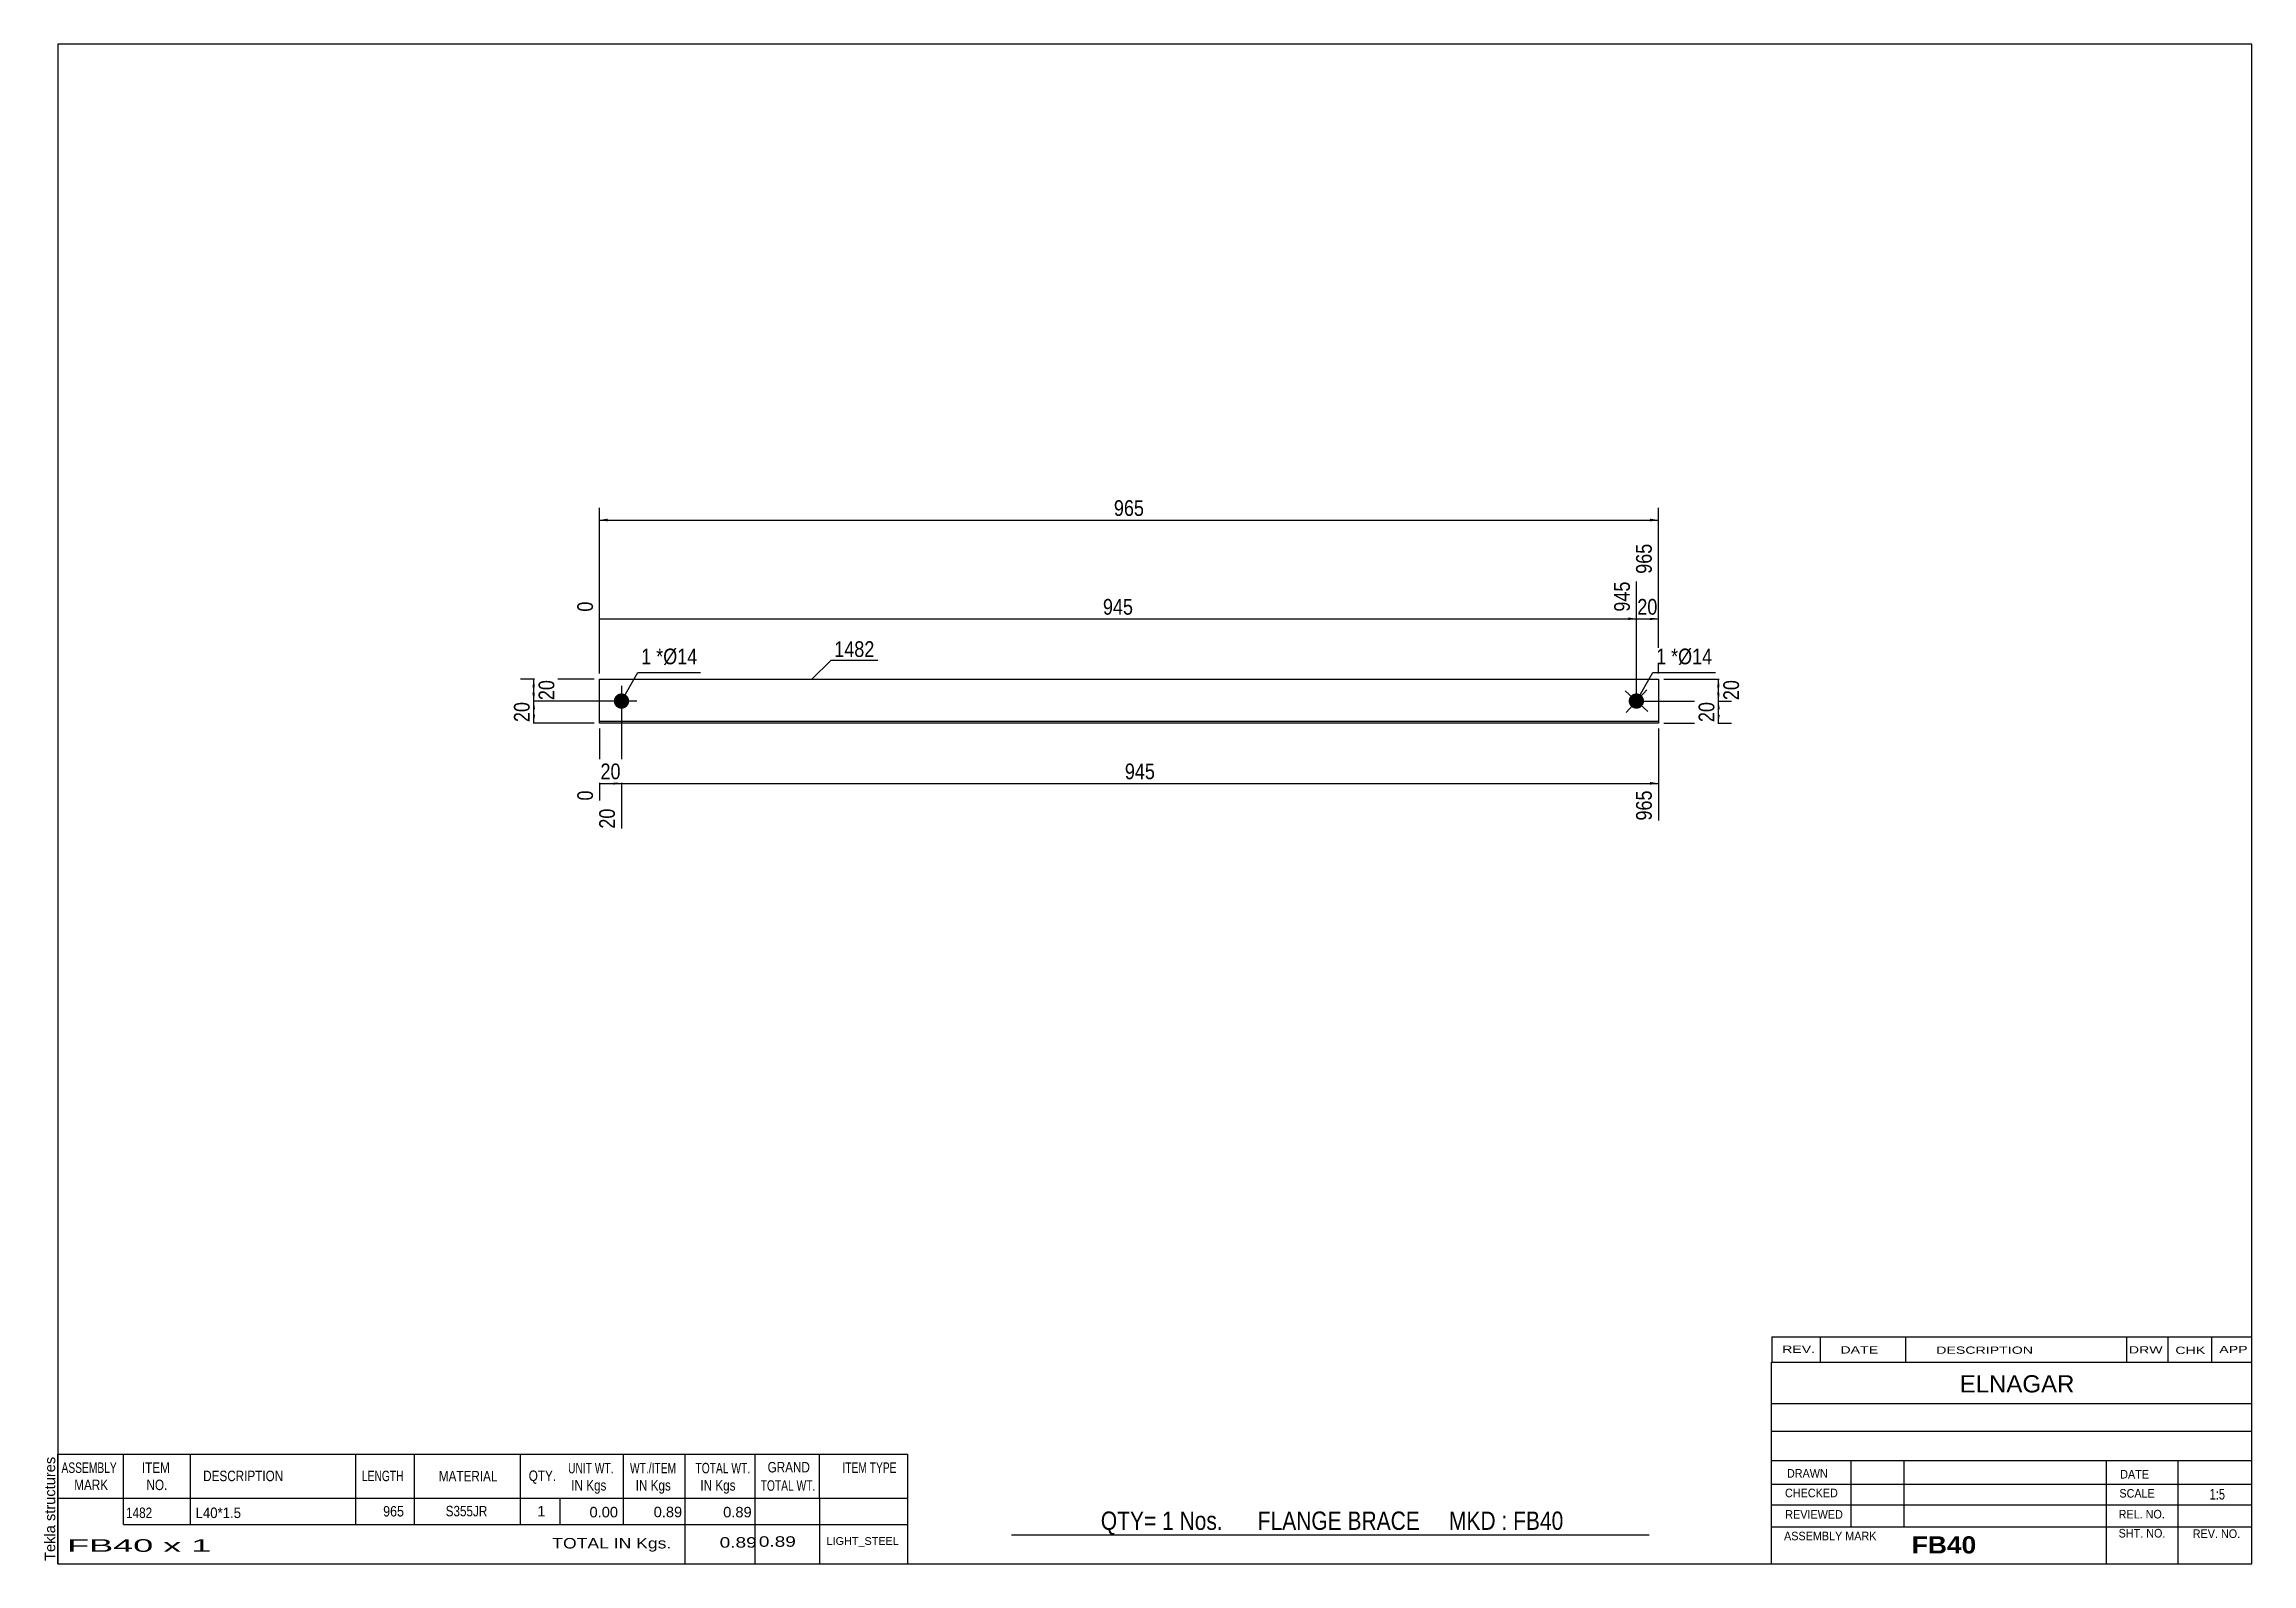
# Model space of a CAD drawing. Header units: millimetres. Extents: x -101 to 301, y -157 to 120.
import ezdxf

# ---------------------------------------------------------------- set-up
doc = ezdxf.new("R2010")
doc.units = ezdxf.units.MM
doc.styles.add('Arial', font='ARIAL.TTF', dxfattribs={"height": 0.2})
doc.styles.add('Arial Bold', font='ARIALBD.TTF', dxfattribs={"height": 0.2})
doc.styles.add('Arial Narrow', font='ARIALN.TTF', dxfattribs={"height": 0.2})

# ---------------------------------------------------------------- blocks, each defined once
blk = doc.blocks.new('Unknown-629080469-1472')
at = {"color": 5, "linetype": 'Continuous'}
for p, q in [((301.25, 119.75), (-98.75, 119.75)), ((-98.75, 119.75), (-98.75, -157.25)), ((301.25, -157.25), (301.25, 119.75)), ((-98.75, -157.25), (301.25, -157.25))]:
    blk.add_line(p, q, dxfattribs=at)
at = {"color": 174, "linetype": 'Continuous', "style": 'Arial'}
blk.add_text('Tekla structures', height=1.9102, rotation=90, dxfattribs=at).set_placement((-99.25, -156.75))
blk = doc.blocks.new('Part-629080469-1227 - 1212')
at = {"color": 2, "linetype": 'Continuous'}
for p, q in [((0, -4), (0, 4)), ((0, 4), (193.04, 4)), ((193.04, 4), (193.04, -4)), ((193.04, -3.7), (0, -3.7)), ((193.04, -4), (0, -4))]:
    blk.add_line(p, q, dxfattribs=at)
blk = doc.blocks.new('Bolt-629080469-1228 - 1212')
at = {"linetype": 'Continuous'}
blk.add_hatch(color=3, dxfattribs=at).paths.add_polyline_path([(188.09, -1.03, -1), (189.99, 1.03, -1)])
at = {"color": 3, "linetype": 'Continuous'}
for p, q in [((191.1, -1.89), (186.98, 1.89)), ((190.93, 2.06), (187.15, -2.06))]:
    blk.add_line(p, q, dxfattribs=at)
blk = doc.blocks.new('Bolt-629080469-1229 - 1212')
at = {"linetype": 'Continuous'}
blk.add_hatch(color=3, dxfattribs=at).paths.add_polyline_path([(4, -1.4, -1), (4, 1.4, -1)])
at = {"color": 3, "linetype": 'Continuous'}
for p, q in [((6.8, 0), (1.2, 0)), ((4, 2.8), (4, -2.8))]:
    blk.add_line(p, q, dxfattribs=at)
blk = doc.blocks.new('StraightDimension-629080469-1233 - 1212')
at = {"linetype": 'Continuous'}
blk.add_hatch(color=7, dxfattribs=at).paths.add_polyline_path([(191.54, 15.25), (193.04, 15), (191.54, 14.75)])
at = {"color": 7, "linetype": 'Continuous'}
for p, q in [((193.04, 5), (193.04, 28.68)), ((189.04, 1), (189.04, 21.78)), ((189.04, 15), (193.04, 15))]:
    blk.add_line(p, q, dxfattribs=at)
at = {"color": 0, "linetype": 'Continuous'}
blk.add_wipeout([(192.44, 29.28), (188.24, 29.28), (188.24, 22.6), (192.44, 22.6)], dxfattribs=at)
at = {"color": 0}
blk.add_wipeout([(193.47, 15.15), (193.47, 19.35), (188.61, 19.35), (188.61, 15.15)], dxfattribs=at)
at = {"color": 3, "linetype": 'Continuous', "style": 'Arial Narrow'}
blk.add_text('965', height=2.863, rotation=90.0002, dxfattribs=at).set_placement((191.84, 23.2))
at = {"color": 3, "style": 'Arial Narrow'}
blk.add_text('20', height=2.863, dxfattribs=at).set_placement((189.21, 15.75))
blk = doc.blocks.new('StraightDimension-629080469-1234 - 1212')
at = {"linetype": 'Continuous'}
blk.add_hatch(color=7, dxfattribs=at).paths.add_polyline_path([(187.54, 15.25), (189.04, 15), (187.54, 14.75)])
at = {"color": 7, "linetype": 'Continuous'}
for p, q in [((189.04, 1), (189.04, 21.78)), ((0, 5), (0, 18.13)), ((0, 15), (189.04, 15))]:
    blk.add_line(p, q, dxfattribs=at)
at = {"color": 0, "linetype": 'Continuous'}
for points in [[(188.44, 22.38), (184.24, 22.38), (184.24, 15.7), (188.44, 15.7)], [(-0.6, 18.73), (-4.8, 18.73), (-4.8, 15.7), (-0.6, 15.7)]]:
    blk.add_wipeout(points, dxfattribs=at)
at = {"color": 0}
blk.add_wipeout([(97.86, 15.15), (97.86, 19.35), (91.18, 19.35), (91.18, 15.15)], dxfattribs=at)
at = {"color": 3, "linetype": 'Continuous', "style": 'Arial Narrow'}
for s, height, p in [('945', 2.863, (187.84, 16.3)), ('0', 2.86, (-1.2, 16.3))]:
    blk.add_text(s, height=height, rotation=90.0002, dxfattribs=at).set_placement(p)
at = {"color": 3, "style": 'Arial Narrow'}
blk.add_text('945', height=2.863, dxfattribs=at).set_placement((91.78, 15.75))
blk = doc.blocks.new('StraightDimension-629080469-1242 - 1212')
at = {"linetype": 'Continuous'}
blk.add_hatch(color=7, dxfattribs=at).paths.add_polyline_path([(191.54, -14.75), (193.04, -15), (191.54, -15.25)])
at = {"color": 7, "linetype": 'Continuous'}
for p, q in [((4, -1), (4, -23.26)), ((193.04, -5), (193.04, -21.78)), ((4, -15), (193.04, -15))]:
    blk.add_line(p, q, dxfattribs=at)
at = {"color": 0}
blk.add_wipeout([(101.86, -14.85), (101.86, -10.65), (95.18, -10.65), (95.18, -14.85)], dxfattribs=at)
at = {"color": 0, "linetype": 'Continuous'}
blk.add_wipeout([(192.44, -15.7), (188.24, -15.7), (188.24, -22.38), (192.44, -22.38)], dxfattribs=at)
at = {"color": 3, "style": 'Arial Narrow'}
blk.add_text('945', height=2.863, dxfattribs=at).set_placement((95.78, -14.25))
at = {"color": 3, "linetype": 'Continuous', "style": 'Arial Narrow'}
blk.add_text('965', height=2.863, rotation=90.0002, dxfattribs=at).set_placement((191.84, -21.78))
blk = doc.blocks.new('StraightDimension-629080469-1243 - 1212')
at = {"linetype": 'Continuous'}
blk.add_hatch(color=7, dxfattribs=at).paths.add_polyline_path([(2.5, -14.75), (4, -15), (2.5, -15.25)])
at = {"color": 7, "linetype": 'Continuous'}
for p, q in [((4, -1), (4, -23.26)), ((0, -5), (0, -18.13)), ((0, -15), (4, -15))]:
    blk.add_line(p, q, dxfattribs=at)
at = {"color": 0}
blk.add_wipeout([(4.43, -14.85), (4.43, -10.65), (-0.43, -10.65), (-0.43, -14.85)], dxfattribs=at)
at = {"color": 0, "linetype": 'Continuous'}
blk.add_wipeout([(3.4, -19), (-0.8, -19), (-0.8, -23.86), (3.4, -23.86)], dxfattribs=at)
blk.add_wipeout([(-0.6, -15.7), (-4.8, -15.7), (-4.8, -18.73), (-0.6, -18.73)], dxfattribs=at)
at = {"color": 3, "style": 'Arial Narrow'}
blk.add_text('20', height=2.863, dxfattribs=at).set_placement((0.17, -14.25))
at = {"color": 3, "linetype": 'Continuous', "style": 'Arial Narrow'}
for s, height, p in [('0', 2.86, (-1.2, -18.13)), ('20', 2.863, (2.8, -23.26))]:
    blk.add_text(s, height=height, rotation=90.0002, dxfattribs=at).set_placement(p)
blk = doc.blocks.new('StraightDimension-629080469-1252 - 1212')
at = {"linetype": 'Continuous'}
for points in [[(1.5, 32.75), (0, 33), (1.5, 33.25)], [(191.54, 33.25), (193.04, 33), (191.54, 32.75)]]:
    blk.add_hatch(color=7, dxfattribs=at).paths.add_polyline_path(points)
at = {"color": 7, "linetype": 'Continuous'}
for p, q in [((0, 5), (0, 35.25)), ((0, 33), (193.04, 33)), ((193.04, 5), (193.04, 35.25))]:
    blk.add_line(p, q, dxfattribs=at)
at = {"color": 0}
blk.add_wipeout([(99.86, 33.15), (99.86, 37.35), (93.18, 37.35), (93.18, 33.15)], dxfattribs=at)
at = {"color": 3, "style": 'Arial Narrow'}
blk.add_text('965', height=2.863, dxfattribs=at).set_placement((93.78, 33.75))
blk = doc.blocks.new('StraightDimension-629080469-1256 - 1212')
at = {"linetype": 'Continuous'}
for points in [[(-12.25, 2.5), (-12, 4), (-11.75, 2.5)], [(-11.75, 1.5), (-12, 0), (-12.25, 1.5)]]:
    blk.add_hatch(color=7, dxfattribs=at).paths.add_polyline_path(points)
at = {"color": 7, "linetype": 'Continuous'}
for p, q in [((-1, 4), (-14.4, 4)), ((3, 0), (-14.4, 0)), ((-12, 0), (-12, 4))]:
    blk.add_line(p, q, dxfattribs=at)
at = {"color": 0}
blk.add_wipeout([(-7.65, 4.43), (-11.85, 4.43), (-11.85, -0.43), (-7.65, -0.43)], dxfattribs=at)
at = {"color": 3, "style": 'Arial Narrow'}
blk.add_text('20', height=2.863, rotation=90.0002, dxfattribs=at).set_placement((-8.25, 0.17))
blk = doc.blocks.new('StraightDimension-629080469-1257 - 1212')
at = {"linetype": 'Continuous'}
for points in [[(-12.25, -1.5), (-12, 0), (-11.75, -1.5)], [(-11.75, -2.5), (-12, -4), (-12.25, -2.5)]]:
    blk.add_hatch(color=7, dxfattribs=at).paths.add_polyline_path(points)
at = {"color": 7, "linetype": 'Continuous'}
for p, q in [((3, 0), (-14.25, 0)), ((-12, -4), (-12, 0)), ((-1, -4), (-14.25, -4))]:
    blk.add_line(p, q, dxfattribs=at)
at = {"color": 0}
blk.add_wipeout([(-12.15, 0.43), (-16.35, 0.43), (-16.35, -4.43), (-12.15, -4.43)], dxfattribs=at)
at = {"color": 3, "style": 'Arial Narrow'}
blk.add_text('20', height=2.863, rotation=90.0002, dxfattribs=at).set_placement((-12.75, -3.83))
blk = doc.blocks.new('StraightDimension-629080469-1266 - 1212')
at = {"linetype": 'Continuous'}
for points in [[(203.75, 2.5), (204, 4), (204.25, 2.5)], [(204.25, 1.5), (204, 0), (203.75, 1.5)]]:
    blk.add_hatch(color=7, dxfattribs=at).paths.add_polyline_path(points)
at = {"color": 7, "linetype": 'Continuous'}
for p, q in [((194.04, 4), (206.25, 4)), ((204, 0), (204, 4)), ((190.04, 0), (206.25, 0))]:
    blk.add_line(p, q, dxfattribs=at)
at = {"color": 0}
blk.add_wipeout([(208.35, 4.43), (204.15, 4.43), (204.15, -0.43), (208.35, -0.43)], dxfattribs=at)
at = {"color": 3, "style": 'Arial Narrow'}
blk.add_text('20', height=2.863, rotation=90.0002, dxfattribs=at).set_placement((207.75, 0.17))
blk = doc.blocks.new('StraightDimension-629080469-1267 - 1212')
at = {"linetype": 'Continuous'}
for points in [[(203.75, -1.5), (204, 0), (204.25, -1.5)], [(204.25, -2.5), (204, -4), (203.75, -2.5)]]:
    blk.add_hatch(color=7, dxfattribs=at).paths.add_polyline_path(points)
at = {"color": 7, "linetype": 'Continuous'}
for p, q in [((190.04, 0), (206.4, 0)), ((194.04, -4), (206.4, -4)), ((204, -4), (204, 0))]:
    blk.add_line(p, q, dxfattribs=at)
at = {"color": 0}
blk.add_wipeout([(203.85, 0.43), (199.65, 0.43), (199.65, -4.43), (203.85, -4.43)], dxfattribs=at)
at = {"color": 3, "style": 'Arial Narrow'}
blk.add_text('20', height=2.863, rotation=90.0002, dxfattribs=at).set_placement((203.25, -3.83))
blk = doc.blocks.new('CBS_BOM-629080469-1483')
at = {"color": 7, "linetype": 'Continuous'}
for p, q in [((-98.78, -145.28), (-98.78, -137.28)), ((-98.78, -137.28), (56.14, -137.28)), ((-86.78, -145.28), (-86.78, -137.28)), ((-74.59, -145.28), (-74.59, -137.28)), ((-44.43, -145.28), (-44.43, -137.28)), ((-33.75, -145.28), (-33.75, -137.28)), ((-14.43, -145.28), (-14.43, -137.28)), ((4.37, -145.28), (4.37, -137.28)), ((15.58, -145.28), (15.58, -137.28)), ((28.37, -145.28), (28.37, -137.28)), ((40.12, -145.28), (40.12, -137.28)), ((56.14, -137.29), (56.14, -145.27)), ((-98.78, -145.28), (56.14, -145.28)), ((-98.78, -150.08), (-98.78, -145.28)), ((-86.78, -150.08), (-86.78, -145.28)), ((-74.59, -150.08), (-74.59, -145.28)), ((-44.43, -150.08), (-44.43, -145.28)), ((-33.75, -150.08), (-33.75, -145.28)), ((-14.43, -150.08), (-14.43, -145.28)), ((-7.17, -150.08), (-7.17, -145.28)), ((4.37, -150.08), (4.37, -145.28)), ((15.58, -150.08), (15.58, -145.28)), ((28.37, -150.08), (28.37, -145.28)), ((40.14, -150.08), (40.14, -145.28)), ((56.14, -145.28), (56.14, -150.08)), ((-98.78, -157.28), (-98.78, -150.1)), ((-86.78, -150.08), (56.14, -150.08)), ((15.58, -157.28), (15.58, -150.1)), ((28.37, -157.28), (28.37, -150.1)), ((40.18, -157.28), (40.18, -150.1)), ((56.14, -150.08), (56.14, -157.28)), ((-98.78, -157.28), (56.14, -157.28))]:
    blk.add_line(p, q, dxfattribs=at)
at = {"color": 3, "linetype": 'Continuous', "style": 'Arial'}
for s, height, width, p in [('ASSEMBLY', 1.91, 0.7, (-98.1, -140.71)), ('ITEM', 1.91, 0.8, (-83.45, -140.71)), ('DESCRIPTION', 1.9102, 0.8, (-72.27, -142.21)), ('LENGTH', 1.91, 0.7, (-43.32, -142.21)), ('MATERIAL', 1.91, 0.8, (-29.3, -142.26)), ('QTY.', 1.91, 0.8, (-12.91, -142.18)), ('UNIT WT.', 1.91, 0.7, (-5.74, -140.78)), ('WT./ITEM', 1.91, 0.7, (5.55, -140.78)), ('TOTAL WT.', 1.91, 0.7, (17.49, -140.78)), ('GRAND', 1.91, 0.8, (30.64, -140.62)), ('ITEM TYPE', 1.91, 0.7, (44.28, -140.7)), ('MARK', 1.91, 0.8, (-95.78, -143.84)), ('NO.', 1.91, 0.8, (-82.6, -143.84)), ('IN Kgs', 1.91, 0.8, (-5.16, -143.92)), ('IN Kgs', 1.91, 0.8, (6.59, -143.92)), ('IN Kgs', 1.91, 0.8, (18.38, -143.92)), ('TOTAL WT.', 1.91, 0.7, (29.38, -143.96))]:
    blk.add_text(s, height=height, dxfattribs=dict(at, width=width)).set_placement(p)
at = {"color": 7, "linetype": 'Continuous', "style": 'Arial'}
for s, width, p in [('1482', 0.8, (-86.32, -148.93)), ('L40*1.5', 0.9, (-73.65, -148.93)), ('965', 0.85, (-39.45, -148.65)), ('S355JR', 0.8, (-28.06, -148.62))]:
    blk.add_text(s, height=1.91, dxfattribs=dict(at, width=width)).set_placement(p)
for s, p in [('1', (-11.34, -148.62)), ('0.00', (-1.83, -148.81)), ('0.89', (9.87, -148.78)), ('0.89', (22.54, -148.81))]:
    blk.add_text(s, height=1.91, dxfattribs=at).set_placement(p)
at = {"color": 6, "linetype": 'Continuous', "style": 'Arial'}
for s, height, width, p in [('FB40 x 1', 2.292, 2.05, (-97.06, -155.09)), ('TOTAL IN Kgs.', 1.9102, 1.2, (-8.62, -154.48)), ('0.89', 1.91, 1.3, (21.9, -154.33)), ('0.89', 1.91, 1.3, (29.04, -154.17))]:
    blk.add_text(s, height=height, dxfattribs=dict(at, width=width)).set_placement(p)
blk.add_text('LIGHT_STEEL', height=1.4135, dxfattribs=at).set_placement((41.39, -153.83))
blk = doc.blocks.new('CBS_CALLOFF-629080469-1484')
at = {"color": 7, "linetype": 'Continuous'}
blk.add_line((75.13, -151.98), (191.36, -152), dxfattribs=at)
at = {"color": 3, "linetype": 'Continuous', "style": 'Arial Narrow'}
blk.add_text('QTY= 1 Nos.      FLANGE BRACE     MKD : FB40', height=3.3405, dxfattribs=at).set_placement((91.39, -151.09))
blk = doc.blocks.new('CBS_NAME_BLOG-629080469-1485')
at = {"color": 7, "linetype": 'Continuous'}
for p, q in [((213.66, -120.5), (301.18, -120.5)), ((213.66, -157.21), (213.66, -120.5)), ((213.66, -128.04), (301.18, -128.04)), ((213.73, -133.09), (301.25, -133.09)), ((213.66, -138.46), (301.18, -138.46)), ((228.18, -150.57), (228.18, -138.47)), ((237.87, -150.54), (237.87, -138.47)), ((274.78, -157.21), (274.78, -138.48)), ((287.83, -157.21), (287.83, -138.47)), ((213.67, -142.76), (301.25, -142.74)), ((213.66, -146.51), (301.18, -146.51)), ((213.66, -150.55), (301.18, -150.55)), ((213.66, -157.25), (301.25, -157.25))]:
    blk.add_line(p, q, dxfattribs=at)
at = {"color": 3, "linetype": 'Continuous', "style": 'Arial'}
blk.add_text('ELNAGAR', height=3.133, dxfattribs=at).set_placement((247.98, -126.03))
at = {"color": 3, "linetype": 'Continuous'}
for s, height, style, width, p in [('DRAWN', 1.566, 'Arial', 0.9, (216.49, -141.57)), ('DATE', 1.566, 'Arial', 0.9, (277.25, -141.73)), ('CHECKED', 1.566, 'Arial', 0.9, (216.14, -145.14)), ('SCALE', 1.566, 'Arial', 0.9, (277.1, -145.21)), ('1:5', 1.957, 'Arial Narrow', 0.9, (293.55, -145.57)), ('REVIEWED', 1.566, 'Arial', 0.9, (216.18, -149.06)), ('REL. NO.', 1.566, 'Arial', 0.9, (276.96, -149.01)), ('ASSEMBLY MARK', 1.5663, 'Arial', 0.9, (215.96, -152.99)), ('FB40', 3.131, 'Arial Bold', 1.1, (239.24, -155.39)), ('SHT. NO.', 1.566, 'Arial', 0.9, (276.96, -152.48)), ('REV. NO.', 1.566, 'Arial', 0.9, (290.48, -152.57))]:
    blk.add_text(s, height=height, dxfattribs=dict(at, style=style, width=width)).set_placement(p)
blk = doc.blocks.new('CBS_REVISION-629080469-1486')
at = {"color": 7, "linetype": 'Continuous'}
for p, q in [((213.74, -115.87), (301.24, -115.87)), ((213.74, -115.87), (213.74, -120.5)), ((222.54, -115.87), (222.54, -120.5)), ((238.13, -115.87), (238.13, -120.44)), ((278.39, -115.87), (278.39, -120.5)), ((285.93, -115.87), (285.93, -120.5)), ((293.88, -115.87), (293.88, -120.5)), ((213.74, -120.5), (301.24, -120.5))]:
    blk.add_line(p, q, dxfattribs=at)
at = {"color": 7, "style": 'Arial Narrow', "width": 1.7}
for s, height, p in [('REV.', 1.326, (215.6, -118.82)), ('DATE', 1.326, (226.23, -118.94)), ('DESCRIPTION', 1.3257, (243.71, -118.99)), ('DRW', 1.326, (278.82, -118.93)), ('CHK', 1.326, (287.31, -119.02)), ('APP', 1.326, (295.31, -118.87))]:
    blk.add_text(s, height=height, dxfattribs=at).set_placement(p)
blk = doc.blocks.new('Mark-629080469-1276 - 1212')
at = {"color": 0}
blk.add_wipeout([(194.47, 6.7), (194.47, 9.7), (192.64, 9.7), (192.64, 6.7)], dxfattribs=at)
blk.add_wipeout([(194.47, 6.7), (194.47, 9.7), (192.64, 9.7), (192.64, 6.7)], dxfattribs=at)
at = {"color": 7, "linetype": 'Continuous'}
blk.add_line((189.04, 0), (192.04, 5.2), dxfattribs=at)
at = {"color": 0}
blk.add_wipeout([(196.64, 6.7), (196.64, 9.7), (195.37, 9.7), (195.37, 6.7)], dxfattribs=at)
blk.add_wipeout([(196.64, 6.7), (196.64, 9.7), (195.37, 9.7), (195.37, 6.7)], dxfattribs=at)
at = {"color": 3, "style": 'Arial Narrow'}
blk.add_text('1', height=2.86, dxfattribs=at).set_placement((192.64, 6.7))
at = {"color": 0}
blk.add_wipeout([(202.86, 6.7), (202.86, 9.7), (196.64, 9.7), (196.64, 6.7)], dxfattribs=at)
blk.add_wipeout([(202.86, 6.7), (202.86, 9.7), (196.64, 9.7), (196.64, 6.7)], dxfattribs=at)
at = {"color": 7, "linetype": 'Continuous'}
blk.add_line((192.04, 5.2), (203.46, 5.2), dxfattribs=at)
at = {"color": 3, "style": 'Arial Narrow'}
for s, height, p in [('*', 2.86, (195.37, 6.7)), ('Ø14', 2.863, (196.64, 6.7))]:
    blk.add_text(s, height=height, dxfattribs=at).set_placement(p)
blk = doc.blocks.new('Mark-629080469-1277 - 1212')
at = {"color": 0}
blk.add_wipeout([(9.43, 6.7), (9.43, 9.7), (7.6, 9.7), (7.6, 6.7)], dxfattribs=at)
blk.add_wipeout([(9.43, 6.7), (9.43, 9.7), (7.6, 9.7), (7.6, 6.7)], dxfattribs=at)
at = {"color": 7, "linetype": 'Continuous'}
blk.add_line((4, 0), (7, 5.2), dxfattribs=at)
at = {"color": 0}
blk.add_wipeout([(11.61, 6.7), (11.61, 9.7), (10.33, 9.7), (10.33, 6.7)], dxfattribs=at)
blk.add_wipeout([(11.61, 6.7), (11.61, 9.7), (10.33, 9.7), (10.33, 6.7)], dxfattribs=at)
at = {"color": 3, "style": 'Arial Narrow'}
blk.add_text('1', height=2.86, dxfattribs=at).set_placement((7.6, 6.7))
at = {"color": 0}
blk.add_wipeout([(17.82, 6.7), (17.82, 9.7), (11.61, 9.7), (11.61, 6.7)], dxfattribs=at)
blk.add_wipeout([(17.82, 6.7), (17.82, 9.7), (11.61, 9.7), (11.61, 6.7)], dxfattribs=at)
at = {"color": 7, "linetype": 'Continuous'}
blk.add_line((7, 5.2), (18.42, 5.2), dxfattribs=at)
at = {"color": 3, "style": 'Arial Narrow'}
for s, height, p in [('*', 2.86, (10.33, 6.7)), ('Ø14', 2.863, (11.61, 6.7))]:
    blk.add_text(s, height=height, dxfattribs=at).set_placement(p)
blk = doc.blocks.new('Mark-629080469-1273 - 1212')
at = {"color": 0}
blk.add_wipeout([(50.11, 8.04), (50.11, 11.04), (42.8, 11.04), (42.8, 8.04)], dxfattribs=at)
blk.add_wipeout([(50.11, 8.04), (50.11, 11.04), (42.8, 11.04), (42.8, 8.04)], dxfattribs=at)
at = {"color": 7, "linetype": 'Continuous'}
for p, q in [((38.67, 3.9), (42.2, 7.44)), ((42.2, 7.44), (50.71, 7.44))]:
    blk.add_line(p, q, dxfattribs=at)
at = {"color": 3, "style": 'Arial Narrow'}
blk.add_text('1482', height=2.863, dxfattribs=at).set_placement((42.8, 8.04))

msp = doc.modelspace()

# ---------------------------------------------------------------- block references
for name in ['Unknown-629080469-1472', 'Part-629080469-1227 - 1212', 'Bolt-629080469-1229 - 1212', 'Bolt-629080469-1228 - 1212', 'CBS_REVISION-629080469-1486', 'CBS_NAME_BLOG-629080469-1485', 'CBS_BOM-629080469-1483', 'CBS_CALLOFF-629080469-1484']:
    msp.add_blockref(name, (0, 0))

# ---------------------------------------------------------------- next in the draw order: block references
msp.add_blockref('StraightDimension-629080469-1233 - 1212', (0, 0))

# ---------------------------------------------------------------- next in the draw order: block references
msp.add_blockref('StraightDimension-629080469-1234 - 1212', (0, 0))

# ---------------------------------------------------------------- next in the draw order: block references
for name in ['StraightDimension-629080469-1252 - 1212', 'StraightDimension-629080469-1242 - 1212']:
    msp.add_blockref(name, (0, 0))

# ---------------------------------------------------------------- next in the draw order: block references
for name in ['Mark-629080469-1273 - 1212', 'StraightDimension-629080469-1266 - 1212', 'StraightDimension-629080469-1243 - 1212']:
    msp.add_blockref(name, (0, 0))

# ---------------------------------------------------------------- next in the draw order: block references
for name in ['StraightDimension-629080469-1256 - 1212', 'StraightDimension-629080469-1267 - 1212']:
    msp.add_blockref(name, (0, 0))

# ---------------------------------------------------------------- next in the draw order: block references
for name in ['Mark-629080469-1276 - 1212', 'StraightDimension-629080469-1257 - 1212']:
    msp.add_blockref(name, (0, 0))

# ---------------------------------------------------------------- next in the draw order: block references
msp.add_blockref('Mark-629080469-1277 - 1212', (0, 0))

doc.saveas('drawing.dxf')
